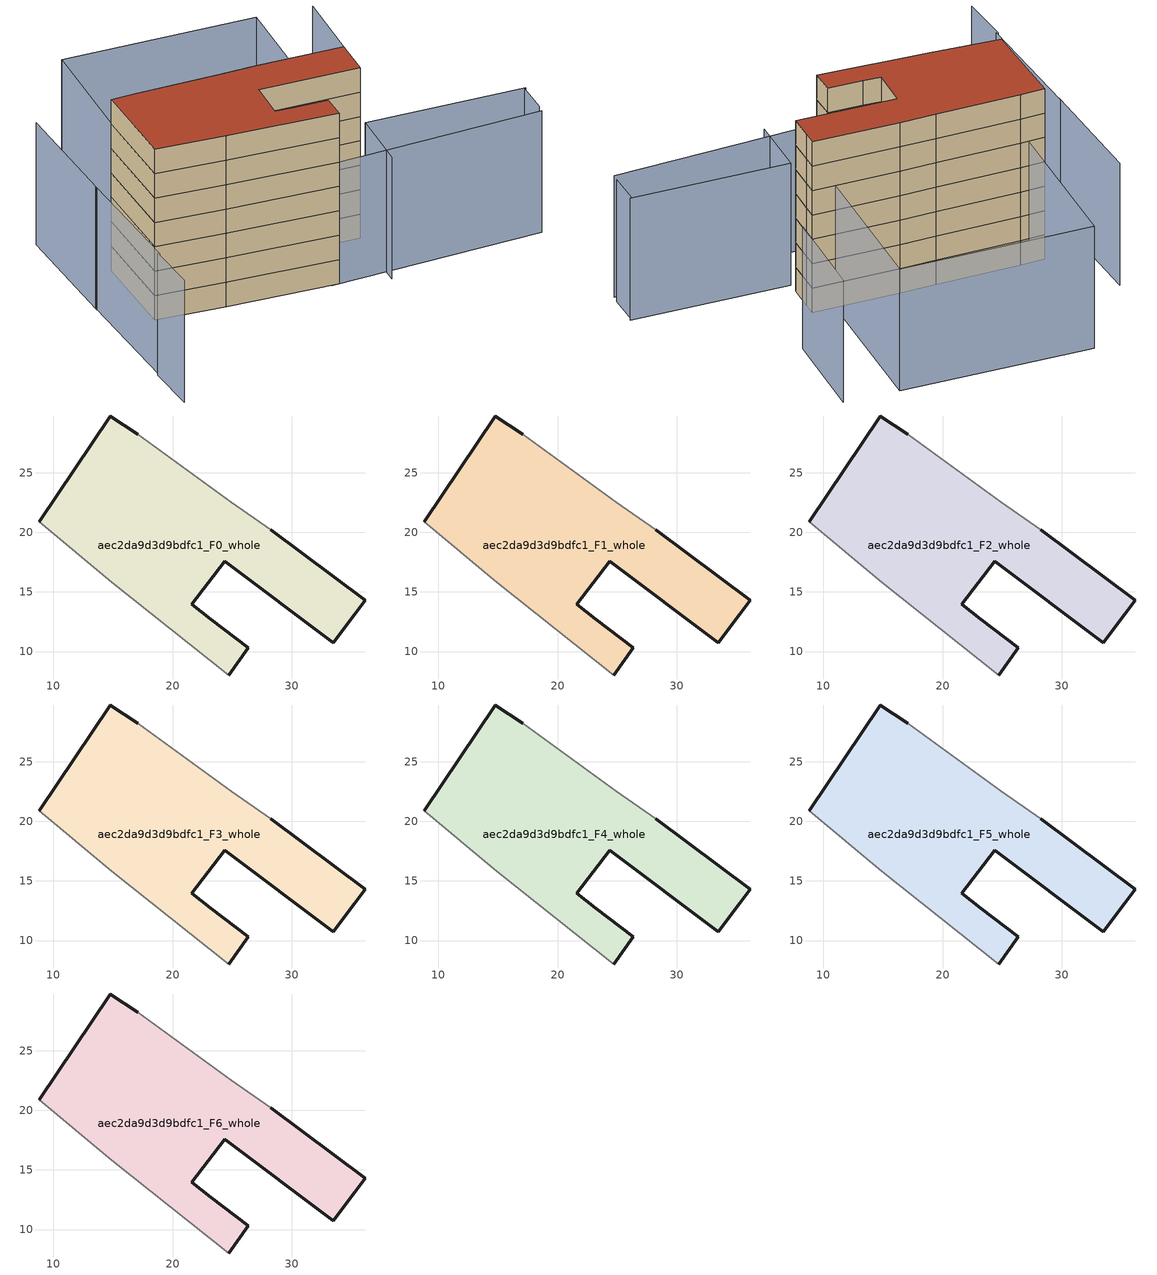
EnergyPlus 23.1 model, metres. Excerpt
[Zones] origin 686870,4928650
aec2da9d3d9bdfc1_F0_whole
 floor ground (EU_floor_Construction): 28.22,20.23 36.18,14.3 35.3,13.12 33.49,10.72 24.38,17.58 21.62,13.97 23.2,12.69 26.36,10.3 24.72,8.03 14.9,15.82 8.8,20.87 14.77,29.76 17.06,28.22 24.91,22.54 z0
 wall outside (EU_wall_Construction): 24.72,8.03 26.36,10.3 23.2,12.69 21.62,13.97 24.38,17.58 33.49,10.72 35.3,13.12 36.18,14.3 28.22,20.23 / 17.06,28.22 14.77,29.76 8.8,20.87 z0:3
 wall adiabatic (EU_wall_Construction): 8.8,20.87 14.9,15.82 24.72,8.03 / 28.22,20.23 24.91,22.54 17.06,28.22 z0:3
aec2da9d3d9bdfc1_F1_whole
 floor to aec2da9d3d9bdfc1_F0_whole (EU_floor_Construction): 28.22,20.23 36.18,14.3 35.3,13.12 33.49,10.72 24.38,17.58 21.62,13.97 23.2,12.69 26.36,10.3 24.72,8.03 14.9,15.82 8.8,20.87 14.77,29.76 17.06,28.22 24.91,22.54 z3
 wall outside (EU_wall_Construction): 24.72,8.03 26.36,10.3 23.2,12.69 21.62,13.97 24.38,17.58 33.49,10.72 35.3,13.12 36.18,14.3 28.22,20.23 / 17.06,28.22 14.77,29.76 8.8,20.87 z3:6
 wall adiabatic (EU_wall_Construction): 8.8,20.87 14.9,15.82 24.72,8.03 / 28.22,20.23 24.91,22.54 17.06,28.22 z3:6
aec2da9d3d9bdfc1_F2_whole
 floor to aec2da9d3d9bdfc1_F1_whole (EU_floor_Construction): 28.22,20.23 36.18,14.3 35.3,13.12 33.49,10.72 24.38,17.58 21.62,13.97 23.2,12.69 26.36,10.3 24.72,8.03 14.9,15.82 8.8,20.87 14.77,29.76 17.06,28.22 24.91,22.54 z6
 wall outside (EU_wall_Construction): 24.72,8.03 26.36,10.3 23.2,12.69 21.62,13.97 24.38,17.58 33.49,10.72 35.3,13.12 36.18,14.3 28.22,20.23 / 17.06,28.22 14.77,29.76 8.8,20.87 z6:9
 wall adiabatic (EU_wall_Construction): 8.8,20.87 14.9,15.82 24.72,8.03 / 28.22,20.23 24.91,22.54 17.06,28.22 z6:9
aec2da9d3d9bdfc1_F3_whole
 floor to aec2da9d3d9bdfc1_F2_whole (EU_floor_Construction): 28.22,20.23 36.18,14.3 35.3,13.12 33.49,10.72 24.38,17.58 21.62,13.97 23.2,12.69 26.36,10.3 24.72,8.03 14.9,15.82 8.8,20.87 14.77,29.76 17.06,28.22 24.91,22.54 z9
 wall outside (EU_wall_Construction): 24.72,8.03 26.36,10.3 23.2,12.69 21.62,13.97 24.38,17.58 33.49,10.72 35.3,13.12 36.18,14.3 28.22,20.23 / 17.06,28.22 14.77,29.76 8.8,20.87 z9:12
 wall adiabatic (EU_wall_Construction): 8.8,20.87 14.9,15.82 24.72,8.03 / 28.22,20.23 24.91,22.54 17.06,28.22 z9:12
aec2da9d3d9bdfc1_F4_whole
 floor to aec2da9d3d9bdfc1_F3_whole (EU_floor_Construction): 28.22,20.23 36.18,14.3 35.3,13.12 33.49,10.72 24.38,17.58 21.62,13.97 23.2,12.69 26.36,10.3 24.72,8.03 14.9,15.82 8.8,20.87 14.77,29.76 17.06,28.22 24.91,22.54 z12
 wall outside (EU_wall_Construction): 24.72,8.03 26.36,10.3 23.2,12.69 21.62,13.97 24.38,17.58 33.49,10.72 35.3,13.12 36.18,14.3 28.22,20.23 / 17.06,28.22 14.77,29.76 8.8,20.87 z12:15
 wall adiabatic (EU_wall_Construction): 8.8,20.87 14.9,15.82 24.72,8.03 / 28.22,20.23 24.91,22.54 17.06,28.22 z12:15
aec2da9d3d9bdfc1_F5_whole
 floor to aec2da9d3d9bdfc1_F4_whole (EU_floor_Construction): 28.22,20.23 36.18,14.3 35.3,13.12 33.49,10.72 24.38,17.58 21.62,13.97 23.2,12.69 26.36,10.3 24.72,8.03 14.9,15.82 8.8,20.87 14.77,29.76 17.06,28.22 24.91,22.54 z15
 wall outside (EU_wall_Construction): 24.72,8.03 26.36,10.3 23.2,12.69 21.62,13.97 24.38,17.58 33.49,10.72 35.3,13.12 36.18,14.3 28.22,20.23 / 17.06,28.22 14.77,29.76 8.8,20.87 z15:18
 wall adiabatic (EU_wall_Construction): 8.8,20.87 14.9,15.82 24.72,8.03 / 28.22,20.23 24.91,22.54 17.06,28.22 z15:18
aec2da9d3d9bdfc1_F6_whole
 floor to aec2da9d3d9bdfc1_F5_whole (EU_floor_Construction): 28.22,20.23 36.18,14.3 35.3,13.12 33.49,10.72 24.38,17.58 21.62,13.97 23.2,12.69 26.36,10.3 24.72,8.03 14.9,15.82 8.8,20.87 14.77,29.76 17.06,28.22 24.91,22.54 z18
 wall outside (EU_wall_Construction): 24.72,8.03 26.36,10.3 23.2,12.69 21.62,13.97 24.38,17.58 33.49,10.72 35.3,13.12 36.18,14.3 28.22,20.23 / 17.06,28.22 14.77,29.76 8.8,20.87 z18:21
 wall adiabatic (EU_wall_Construction): 8.8,20.87 14.9,15.82 24.72,8.03 / 28.22,20.23 24.91,22.54 17.06,28.22 z18:21
 roof outside (EU_roof_Construction): 33.49,10.72 35.3,13.12 36.18,14.3 28.22,20.23 24.91,22.54 17.06,28.22 14.77,29.76 8.8,20.87 14.9,15.82 24.72,8.03 26.36,10.3 23.2,12.69 21.62,13.97 24.38,17.58 z21
shading: 8.8,20.87 25.71,9.51 / -0.26,15.06 -3.38,10 / 23.99,8.51 44.21,-4.9 / 44.8,-4.25 47.03,-1.1 / 28.37,3.84 32.71,9.63 / 32.71,9.63 47.16,-1.2 / 42.72,17.1 49.52,26.07 / 7.6,27.33 -0.21,14.85 / 15.09,39.02 7.43,27.07 / 44.64,29.99 33.94,15.64 / 33.94,15.64 16.36,28.74 / 16.36,28.74 27.06,43.1 / 27.06,43.1 44.64,29.99 z0:15
[Building]
EU S2 Campaign: North Axis=0; Terrain=City; Solar Distribution=FullExterior
[Site:Location]
Bologna: Latitude=44.5; Longitude=11.25; Time Zone=1; Elevation=37
[SizingPeriod:WeatherFileDays]
AnnualSizingPeriod: Begin Month=1; Begin Day of Month=1; End Month=12; End Day of Month=31; Day of Week for Start Day=Monday; Use Weather File Daylight Saving Period=No; Use Weather File Rain and Snow Indicators=No
[MATERIAL]
EU_InternalMass_Material: Roughness=MediumRough; Thickness=0.1; Conductivity=1; Density=1800; Specific Heat=900; Thermal Absorptance=0.9; Solar Absorptance=0.7; Visible Absorptance=0.7
[MATERIAL:NOMASS] Roughness=MediumRough; Thermal Absorptance=0.9; Solar Absorptance=0.7; Visible Absorptance=0.7
Name | Thermal Resistance
EU_wall_NoMass | 0.779417
EU_roof_NoMass | 0.435466
EU_floor_NoMass | 0.588222
[CONSTRUCTION]
EU_wall_Construction: EU_wall_NoMass
EU_roof_Construction: EU_roof_NoMass
EU_floor_Construction: EU_floor_NoMass
EU_InternalMass_Construction: EU_InternalMass_Material
[ZONE] Type=1; Multiplier=1; Ceiling Height=autocalculate; Floor Area=autocalculate; Part of Total Floor Area=Yes
Name | Volume
aec2da9d3d9bdfc1_F0_whole | 696.634
aec2da9d3d9bdfc1_F1_whole; aec2da9d3d9bdfc1_F2_whole; aec2da9d3d9bdfc1_F3_whole; aec2da9d3d9bdfc1_F4_whole; aec2da9d3d9bdfc1_F5_whole; aec2da9d3d9bdfc1_F6_whole | 696.635
[INTERNALMASS] Construction=EU_InternalMass_Construction; Surface Area=232.212
Name | Zone or ZoneList
aec2da9d3d9bdfc1_F0_whole_EU_InternalMass | aec2da9d3d9bdfc1_F0_whole
aec2da9d3d9bdfc1_F1_whole_EU_InternalMass | aec2da9d3d9bdfc1_F1_whole
aec2da9d3d9bdfc1_F2_whole_EU_InternalMass | aec2da9d3d9bdfc1_F2_whole
aec2da9d3d9bdfc1_F3_whole_EU_InternalMass | aec2da9d3d9bdfc1_F3_whole
aec2da9d3d9bdfc1_F4_whole_EU_InternalMass | aec2da9d3d9bdfc1_F4_whole
aec2da9d3d9bdfc1_F5_whole_EU_InternalMass | aec2da9d3d9bdfc1_F5_whole
aec2da9d3d9bdfc1_F6_whole_EU_InternalMass | aec2da9d3d9bdfc1_F6_whole
[OTHEREQUIPMENT] Fuel Type=Electricity; Design Level Calculation Method=Watts/Area; Power per Zone Floor Area=1; Fraction Latent=0; Fraction Radiant=0; Fraction Lost=0; Carbon Dioxide Generation Rate=0; EndUse Subcategory=EU_Step8_InternalGains
Name | Zone or ZoneList or Space or SpaceList | Schedule
EU_Step8_InternalGain_aec2da9d3d9bdfc1_F0_whole_f000 | aec2da9d3d9bdfc1_F0_whole | EU_Step8_GainSchedule_aec2da9d3d9bdfc1_F0_whole_f000
EU_Step8_InternalGain_aec2da9d3d9bdfc1_F1_whole_f000 | aec2da9d3d9bdfc1_F1_whole | EU_Step8_GainSchedule_aec2da9d3d9bdfc1_F1_whole_f000
EU_Step8_InternalGain_aec2da9d3d9bdfc1_F2_whole_f000 | aec2da9d3d9bdfc1_F2_whole | EU_Step8_GainSchedule_aec2da9d3d9bdfc1_F2_whole_f000
EU_Step8_InternalGain_aec2da9d3d9bdfc1_F3_whole_f000 | aec2da9d3d9bdfc1_F3_whole | EU_Step8_GainSchedule_aec2da9d3d9bdfc1_F3_whole_f000
EU_Step8_InternalGain_aec2da9d3d9bdfc1_F4_whole_f000 | aec2da9d3d9bdfc1_F4_whole | EU_Step8_GainSchedule_aec2da9d3d9bdfc1_F4_whole_f000
EU_Step8_InternalGain_aec2da9d3d9bdfc1_F5_whole_f000 | aec2da9d3d9bdfc1_F5_whole | EU_Step8_GainSchedule_aec2da9d3d9bdfc1_F5_whole_f000
EU_Step8_InternalGain_aec2da9d3d9bdfc1_F6_whole_f000 | aec2da9d3d9bdfc1_F6_whole | EU_Step8_GainSchedule_aec2da9d3d9bdfc1_F6_whole_f000
[ZONEVENTILATION:DESIGNFLOWRATE] Schedule=EU_AlwaysOn; Design Flow Rate Calculation Method=AirChanges/Hour; Air Changes per Hour=0.712058; Ventilation Type=Natural; Fan Pressure Rise=0; Fan Total Efficiency=1; Constant Term Coefficient=1; Temperature Term Coefficient=0; Velocity Term Coefficient=0; Velocity Squared Term Coefficient=0; Minimum Indoor Temperature=-100; Maximum Indoor Temperature=100; Delta Temperature=-100; Minimum Outdoor Temperature=-100; Maximum Outdoor Temperature=100; Maximum Wind Speed=40
Name | Zone or ZoneList or Space or SpaceList
EU_ConstantAir_aec2da9d3d9bdfc1_F0_whole | aec2da9d3d9bdfc1_F0_whole
EU_ConstantAir_aec2da9d3d9bdfc1_F1_whole | aec2da9d3d9bdfc1_F1_whole
EU_ConstantAir_aec2da9d3d9bdfc1_F2_whole | aec2da9d3d9bdfc1_F2_whole
EU_ConstantAir_aec2da9d3d9bdfc1_F3_whole | aec2da9d3d9bdfc1_F3_whole
EU_ConstantAir_aec2da9d3d9bdfc1_F4_whole | aec2da9d3d9bdfc1_F4_whole
EU_ConstantAir_aec2da9d3d9bdfc1_F5_whole | aec2da9d3d9bdfc1_F5_whole
EU_ConstantAir_aec2da9d3d9bdfc1_F6_whole | aec2da9d3d9bdfc1_F6_whole
[HVACTEMPLATE:THERMOSTAT] Constant Heating Setpoint=20; Constant Cooling Setpoint=50
EU_HeatOnly_aec2da9d3d9bdfc1_F0_whole; EU_HeatOnly_aec2da9d3d9bdfc1_F1_whole; EU_HeatOnly_aec2da9d3d9bdfc1_F2_whole; EU_HeatOnly_aec2da9d3d9bdfc1_F3_whole; EU_HeatOnly_aec2da9d3d9bdfc1_F4_whole; EU_HeatOnly_aec2da9d3d9bdfc1_F5_whole; EU_HeatOnly_aec2da9d3d9bdfc1_F6_whole
[HVACTEMPLATE:ZONE:IDEALLOADSAIRSYSTEM] System Availability Schedule=EU_AlwaysOn; Maximum Heating Supply Air Temperature=50; Minimum Cooling Supply Air Temperature=13; Maximum Heating Supply Air Humidity Ratio=0.0156; Minimum Cooling Supply Air Humidity Ratio=0.0077; Heating Limit=NoLimit; Cooling Limit=NoLimit; Heating Availability Schedule=EU_AlwaysOn; Cooling Availability Schedule=EU_CoolingOff; Dehumidification Control Type=ConstantSensibleHeatRatio; Cooling Sensible Heat Ratio=0.7; Dehumidification Setpoint=60; Humidification Control Type=None; Humidification Setpoint=30; Outdoor Air Method=None; Outdoor Air Flow Rate per Person=0.00944; Outdoor Air Flow Rate per Zone Floor Area=0; Outdoor Air Flow Rate per Zone=0; Demand Controlled Ventilation Type=None; Outdoor Air Economizer Type=NoEconomizer; Heat Recovery Type=None; Sensible Heat Recovery Effectiveness=0.7; Latent Heat Recovery Effectiveness=0.65
Name | Template Thermostat
aec2da9d3d9bdfc1_F0_whole | EU_HeatOnly_aec2da9d3d9bdfc1_F0_whole
aec2da9d3d9bdfc1_F1_whole | EU_HeatOnly_aec2da9d3d9bdfc1_F1_whole
aec2da9d3d9bdfc1_F2_whole | EU_HeatOnly_aec2da9d3d9bdfc1_F2_whole
aec2da9d3d9bdfc1_F3_whole | EU_HeatOnly_aec2da9d3d9bdfc1_F3_whole
aec2da9d3d9bdfc1_F4_whole | EU_HeatOnly_aec2da9d3d9bdfc1_F4_whole
aec2da9d3d9bdfc1_F5_whole | EU_HeatOnly_aec2da9d3d9bdfc1_F5_whole
aec2da9d3d9bdfc1_F6_whole | EU_HeatOnly_aec2da9d3d9bdfc1_F6_whole
[SIZING:ZONE] Zone Cooling Design Supply Air Temperature Input Method=SupplyAirTemperature; Zone Cooling Design Supply Air Temperature=13; Zone Heating Design Supply Air Temperature Input Method=SupplyAirTemperature; Zone Heating Design Supply Air Temperature=50; Zone Cooling Design Supply Air Humidity Ratio=0.008; Zone Heating Design Supply Air Humidity Ratio=0.008; Cooling Design Air Flow Method=DesignDay; Cooling Design Air Flow Rate=0; Cooling Minimum Air Flow per Zone Floor Area=0.000762; Cooling Minimum Air Flow=0; Cooling Minimum Air Flow Fraction=0.2; Heating Design Air Flow Method=DesignDay; Heating Design Air Flow Rate=0; Heating Maximum Air Flow per Zone Floor Area=0.002032; Heating Maximum Air Flow=0.141576; Heating Maximum Air Flow Fraction=0.3; Account for Dedicated Outdoor Air System=No; Dedicated Outdoor Air System Control Strategy=NeutralSupplyAir; Dedicated Outdoor Air Low Setpoint Temperature for Design=autosize; Dedicated Outdoor Air High Setpoint Temperature for Design=autosize; Zone Load Sizing Method=Sensible Load Only No Latent Load; Zone Latent Cooling Design Supply Air Humidity Ratio Input Method=HumidityRatioDifference; Zone Cooling Design Supply Air Humidity Ratio Difference=0.005; Zone Latent Heating Design Supply Air Humidity Ratio Input Method=HumidityRatioDifference; Zone Humidification Design Supply Air Humidity Ratio Difference=0.005
aec2da9d3d9bdfc1_F0_whole; aec2da9d3d9bdfc1_F1_whole; aec2da9d3d9bdfc1_F2_whole; aec2da9d3d9bdfc1_F3_whole; aec2da9d3d9bdfc1_F4_whole; aec2da9d3d9bdfc1_F5_whole; aec2da9d3d9bdfc1_F6_whole
[SCHEDULE:CONSTANT]
Name | Hourly Value
EU_AlwaysOn | 1
EU_CoolingOff | 0
[SCHEDULE:FILE] Column Number=1; Rows to Skip at Top=0; Number of Hours of Data=8760; Column Separator=Comma; Interpolate to Timestep=No; Minutes per Item=60; Adjust Schedule for Daylight Savings=Yes
Name | File
EU_Step8_GainSchedule_aec2da9d3d9bdfc1_F0_whole_f000 | ../../schedules/aec2da9d3d9bdfc1/aec2da9d3d9bdfc1_F0_whole_f000_gain.csv
EU_Step8_GainSchedule_aec2da9d3d9bdfc1_F1_whole_f000 | ../../schedules/aec2da9d3d9bdfc1/aec2da9d3d9bdfc1_F1_whole_f000_gain.csv
EU_Step8_GainSchedule_aec2da9d3d9bdfc1_F2_whole_f000 | ../../schedules/aec2da9d3d9bdfc1/aec2da9d3d9bdfc1_F2_whole_f000_gain.csv
EU_Step8_GainSchedule_aec2da9d3d9bdfc1_F3_whole_f000 | ../../schedules/aec2da9d3d9bdfc1/aec2da9d3d9bdfc1_F3_whole_f000_gain.csv
EU_Step8_GainSchedule_aec2da9d3d9bdfc1_F4_whole_f000 | ../../schedules/aec2da9d3d9bdfc1/aec2da9d3d9bdfc1_F4_whole_f000_gain.csv
EU_Step8_GainSchedule_aec2da9d3d9bdfc1_F5_whole_f000 | ../../schedules/aec2da9d3d9bdfc1/aec2da9d3d9bdfc1_F5_whole_f000_gain.csv
EU_Step8_GainSchedule_aec2da9d3d9bdfc1_F6_whole_f000 | ../../schedules/aec2da9d3d9bdfc1/aec2da9d3d9bdfc1_F6_whole_f000_gain.csv
